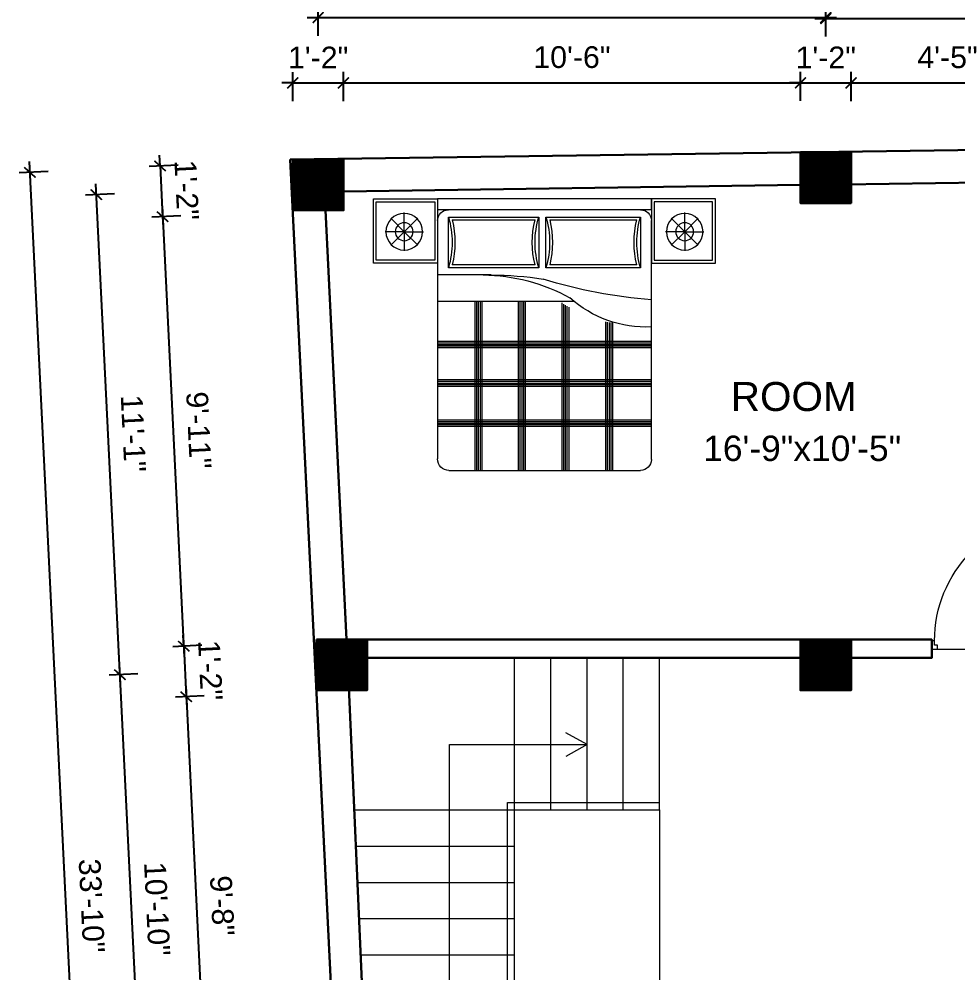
# Model space of a CAD drawing. Header units: inches. Extents: x -4737 to 13205, y 2479 to 13285.
# Drawn here: x -1151.1 to -891.8, y 10907.5 to 11170.8 of the extents above; entities that cross this region are included whole.
import ezdxf

# ---------------------------------------------------------------- set-up
doc = ezdxf.new("R2010")
doc.units = ezdxf.units.IN
doc.header["$MEASUREMENT"] = 0
for name, color, linetype, lineweight in [('A-FURN', 9, 'Continuous', 5), ('Door', 205, 'Continuous', 13), ('hatch-.09', 8, 'Continuous', 9), ('Label', 7, 'Continuous', 13), ('ns_DIMS', 1, 'Continuous', 0), ('PUERTAS', 7, 'Continuous', 9), ('stair', 201, 'Continuous', 13), ('Text', 7, 'Continuous', 13), ('WALL', 12, 'Continuous', 30)]:
    doc.layers.add(name, color=color, linetype=linetype, lineweight=lineweight)
doc.layers.add('furniture', color=253, linetype='Continuous')
doc.styles.add('arial 1000', font='arial.ttf')
doc.styles.add('dim', font='arial.ttf', dxfattribs={"height": 7})
doc.styles.get("Standard").update_dxf_attribs({"font": 'arial.ttf'})
doc.dimstyles.new("1-8'", dxfattribs={"dimtxt": 6, "dimasz": 3, "dimexe": 3, "dimexo": 6, "dimgap": 4, "dimtad": 1, "dimdec": 0, "dimzin": 0, "dimdsep": 46, "dimlunit": 4, "dimtxsty": 'arial 1000', "dimblk": 'ARCHTICK', "dimcen": 8, "dimdle": 3, "dimclrt": 7, "dimazin": 0, "dimtfac": 1, "dimtdec": 0, "dimtix": 1, "dimtmove": 2, "dimatfit": 3, "dimfxl": 5, "dimfxlon": 1, "dimarcsym": 0})

# ---------------------------------------------------------------- blocks, each defined once
blk = doc.blocks.new('3ft')
at = {"layer": 'PUERTAS', "color": 2}
for p, q in [((1.01, 2.52), (25.23, 26.74)), ((26.05, 25.92), (25.23, 26.74)), ((26.05, 25.92), (1.77, 1.64)), ((21.99, 26.11), (21.98, 26.13)), ((25.42, 22.68), (25.43, 22.67)), ((0, 2.4), (0, 0)), ((0.72, 2.4), (0, 2.4)), ((1.6, 0), (0, 0)), ((0.72, 1.52), (0.72, 2.44)), ((0.8, 1.52), (0.72, 1.52)), ((0.8, 1.52), (0.8, 2.41)), ((0.8, 1.2), (0.8, 1.52)), ((1.6, 1.2), (0.8, 1.2)), ((1.57, 1.84), (0.94, 2.47)), ((1.63, 1.89), (0.97, 2.55)), ((1.63, 1.89), (1.57, 1.84)), ((1.77, 1.64), (1.57, 1.84)), ((1.6, 0), (1.6, 1.2)), ((34.4, 0), (34.4, 1.2)), ((34.4, 1.2), (35.2, 1.2)), ((34.4, 0), (36, 0)), ((35.2, 1.2), (35.2, 2.4)), ((35.2, 2.4), (36, 2.4)), ((36, 0), (36, 2.4))]:
    blk.add_line(p, q, dxfattribs=at)
at = {"layer": 'PUERTAS', "color": 8}
for p, q in [((22.13, 26.28), (22.27, 26.42)), ((22.29, 26.41), (22.27, 26.42)), ((23.16, 25.52), (22.34, 26.39)), ((23.3, 25.66), (22.5, 26.56)), ((23.41, 25.77), (22.65, 26.71)), ((23.46, 25.83), (22.72, 26.75)), ((22.57, 24.94), (21.65, 25.68)), ((22.63, 24.99), (21.69, 25.75)), ((22.74, 25.1), (21.84, 25.9)), ((22.13, 26.28), (21.98, 26.13)), ((22.88, 25.24), (22.01, 26.06)), ((22.69, 24.32), (23.02, 24.83)), ((22.95, 24.96), (22.84, 25.07)), ((22.98, 24.99), (22.86, 25.1)), ((23.03, 25.04), (22.91, 25.15)), ((22.91, 24.53), (23.1, 24.91)), ((23.11, 25.12), (22.99, 25.23)), ((23.13, 24.76), (23.18, 24.99)), ((23.28, 25.3), (23.17, 25.41)), ((23.36, 25.37), (23.25, 25.49)), ((23.31, 24.94), (23.28, 25.08)), ((23.41, 25.43), (23.3, 25.54)), ((23.46, 25.09), (23.32, 25.13)), ((23.44, 25.45), (23.33, 25.56)), ((23.64, 25.27), (23.41, 25.22)), ((23.87, 25.49), (23.49, 25.3)), ((24.08, 25.71), (23.57, 25.38)), ((23.63, 23.38), (24.14, 23.72)), ((23.84, 23.6), (24.22, 23.79)), ((24.07, 23.82), (24.3, 23.88)), ((24.25, 24), (24.39, 23.97)), ((24.35, 23.72), (24.46, 23.61)), ((24.4, 24.15), (24.43, 24.01)), ((24.43, 23.8), (24.54, 23.69)), ((24.58, 24.33), (24.52, 24.1)), ((24.6, 23.97), (24.72, 23.86)), ((24.8, 24.56), (24.61, 24.18)), ((25.02, 24.77), (24.68, 24.26)), ((24.68, 24.05), (24.79, 23.94)), ((24.73, 24.1), (24.85, 23.99)), ((24.76, 24.13), (24.87, 24.02)), ((24.83, 23.85), (25.7, 23.03)), ((24.97, 23.99), (25.87, 23.2)), ((25.08, 24.1), (26.02, 23.34)), ((25.14, 24.15), (26.06, 23.41)), ((24.25, 23.26), (24.99, 22.34)), ((24.27, 23.64), (24.38, 23.53)), ((24.3, 23.67), (24.41, 23.56)), ((24.3, 23.32), (25.06, 22.38)), ((24.41, 23.43), (25.2, 22.53)), ((24.55, 23.57), (25.37, 22.7)), ((25.58, 22.82), (25.43, 22.67)), ((25.58, 22.82), (25.73, 22.97)), ((25.72, 22.98), (25.73, 22.97)), ((0, 0), (36, 0))]:
    blk.add_line(p, q, dxfattribs=at)
at = {"layer": 'PUERTAS', "color": 1}
for p, q in [((22.58, 26.7), (22.14, 26.26)), ((22.67, 26.73), (22.17, 26.23)), ((22.61, 26.67), (22.58, 26.7)), ((23.45, 25.91), (22.79, 26.73)), ((21.67, 25.73), (22.17, 26.23)), ((22.49, 24.95), (21.67, 25.61)), ((21.7, 25.82), (22.14, 26.26)), ((21.73, 25.79), (21.7, 25.82)), ((22.6, 24.96), (23.02, 25.38)), ((22.61, 24.25), (22.92, 24.72)), ((22.62, 24.13), (22.61, 24.14)), ((22.7, 25.07), (22.71, 25.06)), ((22.82, 25.06), (23.08, 25.32)), ((22.94, 24.95), (22.83, 25.07)), ((22.92, 24.72), (22.92, 24.72)), ((22.93, 24.94), (23.19, 25.21)), ((22.93, 24.84), (22.93, 24.83)), ((23.44, 25.81), (23.02, 25.38)), ((23.34, 25.58), (23.08, 25.32)), ((23.46, 25.47), (23.19, 25.21)), ((23.33, 25.7), (23.34, 25.69)), ((23.45, 25.46), (23.33, 25.57)), ((23.57, 25.47), (23.57, 25.47)), ((24.15, 25.79), (23.68, 25.48)), ((23.68, 25.48), (23.68, 25.48)), ((24.25, 23.62), (24.51, 23.89)), ((24.27, 25.78), (24.26, 25.79)), ((24.26, 23.29), (24.69, 23.71)), ((24.37, 23.52), (24.63, 23.77)), ((24.78, 24.15), (24.51, 23.89)), ((24.89, 24.03), (24.63, 23.77)), ((25.11, 24.14), (24.69, 23.71)), ((24.77, 24.14), (24.88, 24.03)), ((24.79, 24.38), (24.78, 24.37)), ((24.78, 24.26), (24.78, 24.26)), ((25.1, 24.84), (24.79, 24.38)), ((25, 24.03), (25, 24.03)), ((25.09, 24.96), (25.1, 24.95)), ((25.22, 24.14), (26.03, 23.48)), ((23.44, 23.31), (23.45, 23.3)), ((23.56, 23.3), (24.03, 23.61)), ((24.03, 23.61), (24.03, 23.62)), ((24.14, 23.62), (24.14, 23.62)), ((24.26, 23.63), (24.37, 23.52)), ((24.26, 23.18), (24.92, 22.37)), ((24.37, 23.4), (24.37, 23.4)), ((25.04, 22.36), (25.54, 22.86)), ((25.1, 22.42), (25.13, 22.39)), ((25.13, 22.39), (25.57, 22.83)), ((26.04, 23.37), (25.54, 22.86)), ((26.01, 23.27), (25.57, 22.83)), ((25.98, 23.3), (26.01, 23.27))]:
    blk.add_line(p, q, dxfattribs=at)
at = {"layer": 'PUERTAS', "color": 2}
for radius in [0.155, 0.0752]:
    blk.add_circle((0.82, 2.56), radius, dxfattribs=at)
at = {"layer": 'PUERTAS', "color": 8}
blk.add_arc((0.82, 2.56), 34.38, 359.7285, 90.0333, dxfattribs=at)
at = {"layer": 'PUERTAS', "color": 1}
for centre, start, end in [((22.73, 26.68), 38.9236, 135), ((22.54, 25.01), 231.0764, 315), ((22.67, 24.2), 135, 225), ((22.77, 25.12), 225, 315), ((22.99, 24.89), 135, 219.7428), ((22.87, 24.78), 315, 39.7428), ((23.28, 25.63), 315, 45), ((23.39, 25.86), 315, 38.9236), ((23.51, 25.41), 50.2572, 135), ((23.62, 25.53), 230.2572, 315), ((24.2, 25.73), 45, 135), ((24.84, 24.31), 135, 219.7428), ((24.72, 24.21), 315, 39.7428), ((24.94, 23.98), 45, 135), ((25.04, 24.89), 315, 45), ((25.17, 24.08), 51.0764, 135), ((23.51, 23.36), 225, 315), ((24.09, 23.56), 50.2572, 135), ((24.2, 23.68), 230.2572, 315), ((24.32, 23.23), 135, 218.9236), ((24.42, 23.46), 135, 225), ((24.98, 22.42), 218.9236, 315), ((25.98, 23.42), 315, 51.0764)]:
    blk.add_arc(centre, 0.08, start, end, dxfattribs=at)
blk = doc.blocks.new('*U36')
at = {"color": 3}
blk.add_blockref('3ft', (0, 0), dxfattribs=at)
blk = doc.blocks.new('A$C3AED30AC')
at = {"layer": 'A-FURN', "color": 147, "linetype": 'ByBlock'}
for p, q in [((0, 1532.2), (0, 1982.2)), ((0, 1982.2), (450, 1982.2)), ((450, 1982.2), (1949.6, 1982.2)), ((450, 1982.2), (450, 1532.2)), ((450, 1906), (450, 1982.2)), ((1949.6, 1982.2), (1949.6, 1532.2)), ((2399.6, 1982.2), (1949.6, 1982.2)), ((2399.6, 1532.2), (2399.6, 1982.2)), ((450, 1906), (1949.6, 1906)), ((450, 155.2), (450, 1829.8)), ((1949.6, 1829.8), (1949.6, 159)), ((450, 1532.2), (0, 1532.2)), ((1949.6, 1532.2), (2399.6, 1532.2)), ((1869.6, 79), (526.2, 79))]:
    blk.add_line(p, q, dxfattribs=at)
at = {"layer": 'A-FURN', "color": 8}
for p, q in [((20, 1552.2), (20, 1962.2)), ((20, 1962.2), (430, 1962.2)), ((430, 1962.2), (430, 1552.2)), ((1969.6, 1962.2), (1969.6, 1552.2)), ((2379.6, 1962.2), (1969.6, 1962.2)), ((2379.6, 1552.2), (2379.6, 1962.2)), ((430, 1552.2), (20, 1552.2)), ((1969.6, 1552.2), (2379.6, 1552.2))]:
    blk.add_line(p, q, dxfattribs=at)
at = {"layer": 'A-FURN', "color": 5, "linetype": 'ByBlock'}
for p, q in [((216, 1752.2), (216, 1886.6)), ((2183.6, 1752.2), (2183.6, 1886.6)), ((216, 1752.2), (121, 1847.2)), ((216, 1752.2), (311.1, 1847.2)), ((526.2, 1855.2), (526.2, 1499.6)), ((1189.3, 1855.2), (526.2, 1855.2)), ((1189.3, 1499.6), (1189.3, 1855.2)), ((1873.4, 1855.2), (1240.1, 1855.2)), ((1240.1, 1855.2), (1240.1, 1499.6)), ((1873.4, 1499.6), (1873.4, 1855.2)), ((2183.6, 1752.2), (2088.5, 1847.2)), ((2183.6, 1752.2), (2278.6, 1847.2)), ((216, 1752.2), (81.7, 1752.2)), ((216, 1752.2), (121, 1657.2)), ((216, 1752.2), (216, 1752.2)), ((216, 1752.2), (216, 1752.2)), ((216, 1752.2), (216, 1752.2)), ((216, 1752.2), (350.4, 1752.2)), ((216, 1752.2), (216, 1617.8)), ((216, 1752.2), (311.1, 1657.2)), ((2183.6, 1752.2), (2049.2, 1752.2)), ((2183.6, 1752.2), (2088.5, 1657.2)), ((2183.6, 1752.2), (2317.9, 1752.2)), ((2183.6, 1752.2), (2183.6, 1752.2)), ((2183.6, 1752.2), (2183.6, 1752.2)), ((2183.6, 1752.2), (2183.6, 1752.2)), ((2183.6, 1752.2), (2278.6, 1657.2)), ((2183.6, 1752.2), (2183.6, 1617.8)), ((526.2, 1499.6), (1189.3, 1499.6)), ((1240.1, 1499.6), (1873.4, 1499.6)), ((1573.7, 1448.8), (1949.6, 1448.8)), ((996, 1263.6), (1949.6, 1263.6))]:
    blk.add_line(p, q, dxfattribs=at)
at = {"layer": 'A-FURN', "color": 9}
for p, q in [((1163.2, 1835.2), (552.3, 1835.2)), ((1847.3, 1835.2), (1266.2, 1835.2)), ((552.3, 1519.6), (1163.2, 1519.6)), ((1266.2, 1519.6), (1847.3, 1519.6))]:
    blk.add_line(p, q, dxfattribs=at)
at = {"layer": 'A-FURN', "color": 8, "linetype": 'Continuous'}
for p, q in [((1029.9, 1223.1), (1029.9, 79)), ((1041.9, 1230), (1041.9, 79)), ((1053.9, 1237.2), (1053.9, 79)), ((1067, 1245.2), (1067, 79)), ((1079, 1252.8), (1079, 79)), ((1335, 1263.6), (1335, 79)), ((1347, 1263.6), (1347, 79)), ((1359, 1263.6), (1359, 79)), ((1372.1, 1263.6), (1372.1, 79)), ((1384.1, 1263.6), (1384.1, 79)), ((1639.9, 1263.6), (1639.9, 79)), ((1651.9, 1263.6), (1651.9, 79)), ((1663.9, 1263.6), (1663.9, 79)), ((1676.9, 1263.6), (1676.9, 79)), ((1688.9, 1263.6), (1688.9, 79)), ((722, 1114.6), (722, 79)), ((734, 1114.6), (734, 79)), ((746, 1114.6), (746, 79)), ((759.1, 1117.1), (759.1, 79)), ((771.1, 1120.2), (771.1, 79)), ((450, 983.2), (1949.6, 983.2)), ((450, 971.2), (1949.6, 971.2)), ((450, 959.2), (1949.6, 959.2)), ((450, 949.8), (1949.6, 949.8)), ((450, 937.8), (1949.6, 937.8)), ((450, 713), (1949.6, 713)), ((450, 701), (1949.6, 701)), ((450, 689), (1949.6, 689)), ((450, 679.6), (1949.6, 679.6)), ((450, 667.6), (1949.6, 667.6)), ((450, 431.1), (1949.6, 431.1)), ((450, 419.1), (1949.6, 419.1)), ((450, 407.1), (1949.6, 407.1)), ((450, 397.7), (1949.6, 397.7)), ((450, 385.7), (1949.6, 385.7))]:
    blk.add_line(p, q, dxfattribs=at)
at = {"layer": 'A-FURN', "color": 5, "linetype": 'ByBlock'}
for centre, radius in [((216, 1752.2), 128.5), ((2183.6, 1752.2), 128.5), ((216, 1752.2), 62.8), ((2183.6, 1752.2), 62.8)]:
    blk.add_circle(centre, radius, dxfattribs=at)
at = {"layer": 'A-FURN', "color": 147, "linetype": 'ByBlock'}
for centre, radius, start, end in [((526.2, 1829.8), 76.2, 90, 180), ((1873.4, 1829.8), 76.2, 0, 90), ((526.2, 155.2), 76.2, 180, 270), ((1869.6, 159), 80, 270, 0)]:
    blk.add_arc(centre, radius, start, end, dxfattribs=at)
at = {"layer": 'A-FURN', "color": 5, "linetype": 'ByBlock'}
for centre, radius, start, end in [((-83.4, 1677.4), 635, 343.7398, 16.2602), ((1798.9, 1677.4), 635, 163.73979, 196.26021), ((630.5, 1677.4), 635, 343.7398, 16.2602), ((2483, 1677.4), 635, 163.73979, 196.26021), ((193.9, 4688.5), 3422.4, 274.28895, 287.24996), ((1638.5, 177.4), 1271.4, 90.35642, 119.03891), ((1572.9, -870.3), 2319.1, 89.98014, 99.03119), ((485.1, 1886.5), 802.9, 267.49694, 311.91323)]:
    blk.add_arc(centre, radius, start, end, dxfattribs=at)
at = {"layer": 'A-FURN', "color": 9}
for centre, start, end in [((-83.4, 1677.4), 346.05939, 13.94061), ((1798.9, 1677.4), 166.05939, 193.94061), ((630.5, 1677.4), 346.05939, 13.94061), ((2483, 1677.4), 166.05939, 193.94061)]:
    blk.add_arc(centre, 655, start, end, dxfattribs=at)
blk = doc.blocks.new('_ArchTick')
at = {"color": 0, "const_width": 0.15}
blk.add_lwpolyline([(-0.5, -0.5), (0.5, 0.5)], dxfattribs=at)
blk = doc.blocks.new('*D1366')
at = {"layer": 'Defpoints', "color": 0, "transparency": 16777216}
for p in [(-1061.48, 11153.12), (-1075.48, 11131.98), (-1061.48, 11131.98)]:
    blk.add_point(p, dxfattribs=at)
at = {"layer": 'ns_DIMS', "color": 0, "lineweight": -2, "transparency": 16777216}
for p, q in [((-1075.48, 11148.12), (-1075.48, 11156.12)), ((-1061.48, 11148.12), (-1061.48, 11156.12)), ((-1075.48, 11153.12), (-1078.48, 11153.12)), ((-1075.48, 11153.12), (-1061.48, 11153.12)), ((-1061.48, 11153.12), (-1058.48, 11153.12))]:
    blk.add_line(p, q, dxfattribs=at)
at = {"layer": 'ns_DIMS', "color": 0, "lineweight": -2, "transparency": 16777216, "xscale": 3, "yscale": 3, "zscale": 3}
blk.add_blockref('_ArchTick', (-1075.48, 11153.12), dxfattribs=at)
at = {"layer": 'ns_DIMS', "color": 0, "lineweight": -2, "transparency": 16777216, "xscale": 3, "yscale": 3, "zscale": 3, "rotation": 180}
blk.add_blockref('_ArchTick', (-1061.48, 11153.12), dxfattribs=at)
at = {"layer": 'ns_DIMS', "color": 7, "transparency": 16777216, "insert": (-1068.48, 11160.14), "char_height": 6, "attachment_point": 5, "style": 'arial 1000'}
blk.add_mtext('1\'-2"', dxfattribs=at)
blk = doc.blocks.new('*D1367')
at = {"layer": 'Defpoints', "color": 0, "transparency": 16777216}
for p in [(-928.29, 11171.16), (-1068.48, 11131.98), (-928.29, 11133.98)]:
    blk.add_point(p, dxfattribs=at)
at = {"layer": 'ns_DIMS', "color": 0, "lineweight": -2, "transparency": 16777216}
for p, q in [((-1068.48, 11166.16), (-1068.48, 11174.16)), ((-928.29, 11166.16), (-928.29, 11174.16)), ((-1071.48, 11171.16), (-925.29, 11171.16))]:
    blk.add_line(p, q, dxfattribs=at)
at = {"layer": 'ns_DIMS', "color": 0, "lineweight": -2, "transparency": 16777216, "xscale": 3, "yscale": 3, "zscale": 3, "rotation": 180}
blk.add_blockref('_ArchTick', (-1068.48, 11171.16), dxfattribs=at)
at = {"layer": 'ns_DIMS', "color": 0, "lineweight": -2, "transparency": 16777216, "xscale": 3, "yscale": 3, "zscale": 3}
blk.add_blockref('_ArchTick', (-928.29, 11171.16), dxfattribs=at)
at = {"layer": 'ns_DIMS', "color": 7, "transparency": 16777216, "insert": (-998.39, 11178.22), "char_height": 6, "attachment_point": 5, "style": 'arial 1000'}
blk.add_mtext('11\'-8"', dxfattribs=at)
blk = doc.blocks.new('*D1368')
at = {"layer": 'Defpoints', "color": 0, "transparency": 16777216}
for p in [(-854.03, 11188.93), (-854.03, 11134.93), (-1076.17, 11131.98)]:
    blk.add_point(p, dxfattribs=at)
at = {"layer": 'ns_DIMS', "color": 0, "lineweight": -2, "transparency": 16777216}
for p, q in [((-1076.17, 11183.93), (-1076.17, 11191.93)), ((-854.03, 11183.93), (-854.03, 11191.93)), ((-1079.17, 11188.93), (-851.03, 11188.93))]:
    blk.add_line(p, q, dxfattribs=at)
at = {"layer": 'ns_DIMS', "color": 0, "lineweight": -2, "transparency": 16777216, "xscale": 3, "yscale": 3, "zscale": 3, "rotation": 180}
blk.add_blockref('_ArchTick', (-1076.17, 11188.93), dxfattribs=at)
at = {"layer": 'ns_DIMS', "color": 0, "lineweight": -2, "transparency": 16777216, "xscale": 3, "yscale": 3, "zscale": 3}
blk.add_blockref('_ArchTick', (-854.03, 11188.93), dxfattribs=at)
at = {"layer": 'ns_DIMS', "color": 7, "transparency": 16777216, "insert": (-965.1, 11195.99), "char_height": 6, "attachment_point": 5, "style": 'arial 1000'}
blk.add_mtext('18\'-6"', dxfattribs=at)
blk = doc.blocks.new('*D1369')
at = {"layer": 'Defpoints', "color": 0, "transparency": 16777216}
for p in [(-935.29, 11153.16), (-1061.48, 11131.98), (-935.29, 11133.98)]:
    blk.add_point(p, dxfattribs=at)
at = {"layer": 'ns_DIMS', "color": 0, "lineweight": -2, "transparency": 16777216}
for p, q in [((-1061.48, 11148.16), (-1061.48, 11156.16)), ((-935.29, 11148.16), (-935.29, 11156.16)), ((-1064.48, 11153.16), (-932.29, 11153.16))]:
    blk.add_line(p, q, dxfattribs=at)
at = {"layer": 'ns_DIMS', "color": 0, "lineweight": -2, "transparency": 16777216, "xscale": 3, "yscale": 3, "zscale": 3, "rotation": 180}
blk.add_blockref('_ArchTick', (-1061.48, 11153.16), dxfattribs=at)
at = {"layer": 'ns_DIMS', "color": 0, "lineweight": -2, "transparency": 16777216, "xscale": 3, "yscale": 3, "zscale": 3}
blk.add_blockref('_ArchTick', (-935.29, 11153.16), dxfattribs=at)
at = {"layer": 'ns_DIMS', "color": 7, "transparency": 16777216, "insert": (-998.39, 11160.22), "char_height": 6, "attachment_point": 5, "style": 'arial 1000'}
blk.add_mtext('10\'-6"', dxfattribs=at)
blk = doc.blocks.new('*D1370')
at = {"layer": 'Defpoints', "color": 0, "transparency": 16777216}
for p in [(-921.29, 11153.16), (-935.29, 11133.98), (-921.29, 11133.98)]:
    blk.add_point(p, dxfattribs=at)
at = {"layer": 'ns_DIMS', "color": 0, "lineweight": -2, "transparency": 16777216}
for p, q in [((-935.29, 11148.16), (-935.29, 11156.16)), ((-921.29, 11148.16), (-921.29, 11156.16)), ((-935.29, 11153.16), (-938.29, 11153.16)), ((-935.29, 11153.16), (-921.29, 11153.16)), ((-921.29, 11153.16), (-918.29, 11153.16))]:
    blk.add_line(p, q, dxfattribs=at)
at = {"layer": 'ns_DIMS', "color": 0, "lineweight": -2, "transparency": 16777216, "xscale": 3, "yscale": 3, "zscale": 3}
blk.add_blockref('_ArchTick', (-935.29, 11153.16), dxfattribs=at)
at = {"layer": 'ns_DIMS', "color": 0, "lineweight": -2, "transparency": 16777216, "xscale": 3, "yscale": 3, "zscale": 3, "rotation": 180}
blk.add_blockref('_ArchTick', (-921.29, 11153.16), dxfattribs=at)
at = {"layer": 'ns_DIMS', "color": 7, "transparency": 16777216, "insert": (-928.29, 11160.17), "char_height": 6, "attachment_point": 5, "style": 'arial 1000'}
blk.add_mtext('1\'-2"', dxfattribs=at)
blk = doc.blocks.new('*D1371')
at = {"layer": 'Defpoints', "color": 0, "transparency": 16777216}
for p in [(-868.03, 11153.12), (-868.03, 11135.12), (-921.29, 11133.98)]:
    blk.add_point(p, dxfattribs=at)
at = {"layer": 'ns_DIMS', "color": 0, "lineweight": -2, "transparency": 16777216}
for p, q in [((-921.29, 11148.12), (-921.29, 11156.12)), ((-868.03, 11148.12), (-868.03, 11156.12)), ((-924.29, 11153.12), (-865.03, 11153.12))]:
    blk.add_line(p, q, dxfattribs=at)
at = {"layer": 'ns_DIMS', "color": 0, "lineweight": -2, "transparency": 16777216, "xscale": 3, "yscale": 3, "zscale": 3, "rotation": 180}
blk.add_blockref('_ArchTick', (-921.29, 11153.12), dxfattribs=at)
at = {"layer": 'ns_DIMS', "color": 0, "lineweight": -2, "transparency": 16777216, "xscale": 3, "yscale": 3, "zscale": 3}
blk.add_blockref('_ArchTick', (-868.03, 11153.12), dxfattribs=at)
at = {"layer": 'ns_DIMS', "color": 7, "transparency": 16777216, "insert": (-894.66, 11160.18), "char_height": 6, "attachment_point": 5, "style": 'arial 1000'}
blk.add_mtext('4\'-5"', dxfattribs=at)
blk = doc.blocks.new('*D1373')
at = {"layer": 'Defpoints', "color": 0, "transparency": 16777216}
for p in [(-861.03, 11170.93), (-861.03, 11134.93), (-928.29, 11133.98)]:
    blk.add_point(p, dxfattribs=at)
at = {"layer": 'ns_DIMS', "color": 0, "lineweight": -2, "transparency": 16777216}
for p, q in [((-928.29, 11165.93), (-928.29, 11173.93)), ((-861.03, 11165.93), (-861.03, 11173.93)), ((-931.29, 11170.93), (-858.03, 11170.93))]:
    blk.add_line(p, q, dxfattribs=at)
at = {"layer": 'ns_DIMS', "color": 0, "lineweight": -2, "transparency": 16777216, "xscale": 3, "yscale": 3, "zscale": 3, "rotation": 180}
blk.add_blockref('_ArchTick', (-928.29, 11170.93), dxfattribs=at)
at = {"layer": 'ns_DIMS', "color": 0, "lineweight": -2, "transparency": 16777216, "xscale": 3, "yscale": 3, "zscale": 3}
blk.add_blockref('_ArchTick', (-861.03, 11170.93), dxfattribs=at)
at = {"layer": 'ns_DIMS', "color": 7, "transparency": 16777216, "insert": (-894.66, 11177.98), "char_height": 6, "attachment_point": 5, "style": 'arial 1000'}
blk.add_mtext('5\'-7"', dxfattribs=at)
blk = doc.blocks.new('*D1418')
at = {"layer": 'Defpoints', "color": 0, "transparency": 16777216}
for p in [(-1076.17, 11131.98), (-1111.44, 11116.21), (-1075.48, 11117.98)]:
    blk.add_point(p, dxfattribs=at)
at = {"layer": 'ns_DIMS', "color": 0, "lineweight": -2, "transparency": 16777216}
for p, q in [((-1112.13, 11130.21), (-1112.28, 11133.21)), ((-1107.14, 11130.46), (-1115.13, 11130.07)), ((-1112.13, 11130.21), (-1111.44, 11116.21)), ((-1106.45, 11116.46), (-1114.44, 11116.07)), ((-1111.44, 11116.21), (-1111.29, 11113.22))]:
    blk.add_line(p, q, dxfattribs=at)
at = {"layer": 'ns_DIMS', "color": 0, "lineweight": -2, "transparency": 16777216, "xscale": 3, "yscale": 3, "zscale": 3}
for p, rotation in [((-1112.13, 11130.21), 272.820296018638), ((-1111.44, 11116.21), 92.82029601863802)]:
    blk.add_blockref('_ArchTick', p, dxfattribs=dict(at, rotation=rotation))
at = {"layer": 'ns_DIMS', "color": 7, "transparency": 16777216, "insert": (-1104.78, 11123.56), "char_height": 6, "attachment_point": 5, "rotation": 272.8203, "style": 'arial 1000'}
blk.add_mtext('1\'-2"', dxfattribs=at)
blk = doc.blocks.new('*D1419')
at = {"layer": 'Defpoints', "color": 0, "transparency": 16777216}
for p in [(-1075.48, 11117.98), (-1105.6, 10997.67), (-1068.96, 10999.48)]:
    blk.add_point(p, dxfattribs=at)
at = {"layer": 'ns_DIMS', "color": 0, "lineweight": -2, "transparency": 16777216}
for p, q in [((-1111.59, 11119.21), (-1105.45, 10994.67)), ((-1106.45, 11116.46), (-1114.44, 11116.07)), ((-1100.61, 10997.92), (-1108.6, 10997.52))]:
    blk.add_line(p, q, dxfattribs=at)
at = {"layer": 'ns_DIMS', "color": 0, "lineweight": -2, "transparency": 16777216, "xscale": 3, "yscale": 3, "zscale": 3}
for p, rotation in [((-1111.44, 11116.21), 92.82029601864663), ((-1105.6, 10997.67), 272.8202960186466)]:
    blk.add_blockref('_ArchTick', p, dxfattribs=dict(at, rotation=rotation))
at = {"layer": 'ns_DIMS', "color": 7, "transparency": 16777216, "insert": (-1101.47, 11057.29), "char_height": 6, "attachment_point": 5, "rotation": 272.8203, "style": 'arial 1000'}
blk.add_mtext('9\'-11"', dxfattribs=at)
blk = doc.blocks.new('*D1420')
at = {"layer": 'Defpoints', "color": 0, "transparency": 16777216}
for p in [(-1068.96, 10999.48), (-1068.96, 10985.48), (-1104.91, 10983.7)]:
    blk.add_point(p, dxfattribs=at)
at = {"layer": 'ns_DIMS', "color": 0, "lineweight": -2, "transparency": 16777216}
for p, q in [((-1105.6, 10997.67), (-1105.75, 11000.67)), ((-1100.61, 10997.92), (-1108.6, 10997.52)), ((-1105.6, 10997.67), (-1104.91, 10983.7)), ((-1099.92, 10983.95), (-1107.91, 10983.56)), ((-1104.91, 10983.7), (-1104.76, 10980.71))]:
    blk.add_line(p, q, dxfattribs=at)
at = {"layer": 'ns_DIMS', "color": 0, "lineweight": -2, "transparency": 16777216, "xscale": 3, "yscale": 3, "zscale": 3}
for p, rotation in [((-1105.6, 10997.67), 272.8202960186466), ((-1104.91, 10983.7), 92.82029601864663)]:
    blk.add_blockref('_ArchTick', p, dxfattribs=dict(at, rotation=rotation))
at = {"layer": 'ns_DIMS', "color": 7, "transparency": 16777216, "insert": (-1098.25, 10991.03), "char_height": 6, "attachment_point": 5, "rotation": 272.8203, "style": 'arial 1000'}
blk.add_mtext('1\'-2"', dxfattribs=at)
blk = doc.blocks.new('*D1421')
at = {"layer": 'Defpoints', "color": 0, "transparency": 16777216}
for p in [(-1068.96, 10985.48), (-1062.55, 10869.48), (-1099.2, 10867.67)]:
    blk.add_point(p, dxfattribs=at)
at = {"layer": 'ns_DIMS', "color": 0, "lineweight": -2, "transparency": 16777216}
for p, q in [((-1105.06, 10986.7), (-1099.05, 10864.67)), ((-1099.92, 10983.95), (-1107.91, 10983.56)), ((-1094.2, 10867.92), (-1102.19, 10867.52))]:
    blk.add_line(p, q, dxfattribs=at)
at = {"layer": 'ns_DIMS', "color": 0, "lineweight": -2, "transparency": 16777216, "xscale": 3, "yscale": 3, "zscale": 3}
for p, rotation in [((-1104.91, 10983.7), 92.82029601864663), ((-1099.2, 10867.67), 272.8202960186466)]:
    blk.add_blockref('_ArchTick', p, dxfattribs=dict(at, rotation=rotation))
at = {"layer": 'ns_DIMS', "color": 7, "transparency": 16777216, "insert": (-1095, 10926.04), "char_height": 6, "attachment_point": 5, "rotation": 272.8203, "style": 'arial 1000'}
blk.add_mtext('9\'-8"', dxfattribs=at)
blk = doc.blocks.new('*D1427')
at = {"layer": 'Defpoints', "color": 0, "transparency": 16777216}
for p in [(-1076.17, 11131.98), (-1148.09, 11128.44), (-1056.2, 10726.48)]:
    blk.add_point(p, dxfattribs=at)
at = {"layer": 'ns_DIMS', "color": 0, "lineweight": -2, "transparency": 16777216}
for p, q in [((-1127.96, 10719.94), (-1148.23, 11131.44)), ((-1143.09, 11128.69), (-1151.08, 11128.29)), ((-1123.12, 10723.18), (-1131.11, 10722.79))]:
    blk.add_line(p, q, dxfattribs=at)
at = {"layer": 'ns_DIMS', "color": 0, "lineweight": -2, "transparency": 16777216, "xscale": 3, "yscale": 3, "zscale": 3}
for p, rotation in [((-1148.09, 11128.44), 92.82029601863792), ((-1128.11, 10722.93), 272.8202960186379)]:
    blk.add_blockref('_ArchTick', p, dxfattribs=dict(at, rotation=rotation))
at = {"layer": 'ns_DIMS', "color": 7, "transparency": 16777216, "insert": (-1131.04, 10926.04), "char_height": 6, "attachment_point": 5, "rotation": 272.8203, "style": 'arial 1000'}
blk.add_mtext('33\'-10"', dxfattribs=at)
blk = doc.blocks.new('*D1428')
at = {"layer": 'Defpoints', "color": 0, "transparency": 16777216}
for p in [(-1068.96, 10992.48), (-1123.23, 10989.8), (-1062.55, 10862.48)]:
    blk.add_point(p, dxfattribs=at)
at = {"layer": 'ns_DIMS', "color": 0, "lineweight": -2, "transparency": 16777216}
for p, q in [((-1116.68, 10856.81), (-1123.38, 10992.8)), ((-1118.24, 10990.05), (-1126.23, 10989.65)), ((-1111.84, 10860.05), (-1119.83, 10859.65))]:
    blk.add_line(p, q, dxfattribs=at)
at = {"layer": 'ns_DIMS', "color": 0, "lineweight": -2, "transparency": 16777216, "xscale": 3, "yscale": 3, "zscale": 3}
for p, rotation in [((-1123.23, 10989.8), 92.82029601864667), ((-1116.83, 10859.8), 272.8202960186467)]:
    blk.add_blockref('_ArchTick', p, dxfattribs=dict(at, rotation=rotation))
at = {"layer": 'ns_DIMS', "color": 7, "transparency": 16777216, "insert": (-1112.98, 10925.15), "char_height": 6, "attachment_point": 5, "rotation": 272.8203, "style": 'arial 1000'}
blk.add_mtext('10\'-10"', dxfattribs=at)
blk = doc.blocks.new('*D1429')
at = {"layer": 'Defpoints', "color": 0, "transparency": 16777216}
for p in [(-1075.48, 11124.98), (-1129.76, 11122.31), (-1068.96, 10992.48)]:
    blk.add_point(p, dxfattribs=at)
at = {"layer": 'ns_DIMS', "color": 0, "lineweight": -2, "transparency": 16777216}
for p, q in [((-1123.09, 10986.81), (-1129.91, 11125.31)), ((-1124.77, 11122.56), (-1132.76, 11122.16)), ((-1118.24, 10990.05), (-1126.23, 10989.65))]:
    blk.add_line(p, q, dxfattribs=at)
at = {"layer": 'ns_DIMS', "color": 0, "lineweight": -2, "transparency": 16777216, "xscale": 3, "yscale": 3, "zscale": 3}
for p, rotation in [((-1129.76, 11122.31), 92.82029601864667), ((-1123.23, 10989.8), 272.8202960186467)]:
    blk.add_blockref('_ArchTick', p, dxfattribs=dict(at, rotation=rotation))
at = {"layer": 'ns_DIMS', "color": 7, "transparency": 16777216, "insert": (-1119.49, 11056.4), "char_height": 6, "attachment_point": 5, "rotation": 272.8203, "style": 'arial 1000'}
blk.add_mtext('11\'-1"', dxfattribs=at)

msp = doc.modelspace()

# ---------------------------------------------------------------- hatches: boundary and pattern name
at = {"layer": 'hatch-.09'}
h = msp.add_hatch(dxfattribs=at)
h.set_pattern_fill('ANSI31', color=256)
h.set_pattern_definition([(45, (-16507.87255, 10841.84537), (-0.0883883476, 0.0883883476), [])])
h.paths.add_polyline_path([(-1061.48, 11131.98), (-1075.48, 11131.98), (-1075.48, 11117.98), (-1061.48, 11117.98)])
h = msp.add_hatch(dxfattribs=at)
h.set_pattern_fill('ANSI31', color=256)
h.set_pattern_definition([(45, (-16367.67833, 10843.83681), (-0.0883883476, 0.0883883476), [])])
h.paths.add_polyline_path([(-921.29, 11133.98), (-935.29, 11133.98), (-935.29, 11119.98), (-921.29, 11119.98)])
h = msp.add_hatch(dxfattribs=at)
h.set_pattern_fill('ANSI31', color=256)
h.set_pattern_definition([(45, (-16501.34476, 10709.33713), (-0.0883883476, 0.0883883476), [])])
h.paths.add_polyline_path([(-1054.96, 10999.48), (-1068.96, 10999.48), (-1068.96, 10985.48), (-1054.96, 10985.48)])
h = msp.add_hatch(dxfattribs=at)
h.set_pattern_fill('ANSI31', color=256)
h.set_pattern_definition([(45, (-16367.67833, 10709.33713), (-0.0883883476, 0.0883883476), [])])
h.paths.add_polyline_path([(-921.29, 10999.48), (-935.29, 10999.48), (-935.29, 10985.48), (-921.29, 10985.48)])

# ---------------------------------------------------------------- linework, layer by layer
at = {"layer": 'Door'}
msp.add_line((-974.23, 10952.48), (-974.23, 10902.48), dxfattribs=at)
at = {"layer": 'ns_DIMS'}
for p, q in [((-994.23, 10970.48), (-1000.04, 10973.74)), ((-1032.23, 10970.48), (-994.23, 10970.48)), ((-1032.23, 10884.48), (-1032.23, 10970.48)), ((-994.23, 10970.48), (-1000.04, 10967.21))]:
    msp.add_line(p, q, dxfattribs=at)
at = {"layer": 'stair', "linetype": 'ByBlock', "ltscale": 5}
for p, q in [((-1014.23, 10860.48), (-1014.23, 10994.48)), ((-1004.23, 10952.48), (-1004.23, 10994.48)), ((-994.23, 10952.48), (-994.23, 10994.48)), ((-984.23, 10952.48), (-984.23, 10994.48)), ((-974.23, 10952.48), (-974.23, 10994.48)), ((-1016.23, 10954.48), (-974.23, 10954.48)), ((-1016.23, 10900.48), (-1016.23, 10954.48)), ((-1058.5, 10952.48), (-974.23, 10952.48)), ((-1058.06, 10942.48), (-1014.23, 10942.48)), ((-1057.61, 10932.48), (-1014.23, 10932.48)), ((-1057.17, 10922.48), (-1014.23, 10922.48)), ((-1056.72, 10912.48), (-1014.23, 10912.48))]:
    msp.add_line(p, q, dxfattribs=at)
at = {"layer": 'WALL'}
for p, q in [((-1076.17, 11131.98), (-854.03, 11135.12)), ((-854.03, 11135.12), (-1076.17, 11131.98)), ((-1056.2, 10726.48), (-1076.17, 11131.98)), ((-935.29, 11124.98), (-1061.48, 11123.19)), ((-868.03, 11125.93), (-923.54, 11125.14)), ((-1060.63, 10999.48), (-1066.47, 11117.98)), ((-923.54, 10999.48), (-1060.49, 10999.48)), ((-935.29, 10994.48), (-1055.25, 10994.48)), ((-1054.81, 10869.48), (-1060.02, 10986.48))]:
    msp.add_line(p, q, dxfattribs=at)
for points in [[(-1075.48, 11131.98), (-1061.48, 11131.98), (-1061.48, 11117.98), (-1075.48, 11117.98)], [(-935.29, 11133.98), (-921.29, 11133.98), (-921.29, 11119.98), (-935.29, 11119.98)], [(-1068.96, 10999.48), (-1054.96, 10999.48), (-1054.96, 10985.48), (-1068.96, 10985.48)], [(-935.29, 10999.48), (-921.29, 10999.48), (-921.29, 10985.48), (-935.29, 10985.48)], [(-921.29, 10999.48), (-899.03, 10999.48), (-899.03, 10994.43), (-921.29, 10994.43)]]:
    msp.add_lwpolyline(points, close=True, dxfattribs=at)

# ---------------------------------------------------------------- block references
at = {"layer": 'furniture', "xscale": -0.03937007859349251, "yscale": 0.03937007859349251, "zscale": 0.03937007859349251}
msp.add_blockref('A$C3AED30AC', (-958.74, 11043.08), dxfattribs=at)
at = {"layer": 'WALL', "xscale": -1}
msp.add_blockref('*U36', (-863.03, 10996.75), dxfattribs=at)

# ---------------------------------------------------------------- texts
at = {"layer": 'Label', "color": 5, "linetype": 'ByBlock', "insert": (-937.14, 11070.58), "char_height": 8, "width": 88.4068, "attachment_point": 2, "style": 'dim'}
msp.add_mtext('ROOM', dxfattribs=at)
at = {"layer": 'Text', "insert": (-934.8, 11055.78), "char_height": 7, "width": 440.957, "attachment_point": 2}
msp.add_mtext('16\'-9"x10\'-5"', dxfattribs=at)

# ---------------------------------------------------------------- dimensions: what is measured, and where the dimension line sits
at = {"layer": 'ns_DIMS'}
for base, p1, p2, picture, middle in [((-854.03, 11188.93), (-1076.17, 11131.98), (-854.03, 11134.93), '*D1368', (-965.1, 11195.99)), ((-928.29, 11171.16), (-1068.48, 11131.98), (-928.29, 11133.98), '*D1367', (-998.39, 11178.22)), ((-861.03, 11170.93), (-928.29, 11133.98), (-861.03, 11134.93), '*D1373', (-894.66, 11177.98)), ((-1061.48, 11153.12), (-1075.48, 11131.98), (-1061.48, 11131.98), '*D1366', (-1068.48, 11160.14)), ((-935.29, 11153.16), (-1061.48, 11131.98), (-935.29, 11133.98), '*D1369', (-998.39, 11160.22)), ((-921.29, 11153.16), (-935.29, 11133.98), (-921.29, 11133.98), '*D1370', (-928.29, 11160.17)), ((-868.03, 11153.12), (-921.29, 11133.98), (-868.03, 11135.12), '*D1371', (-894.66, 11160.18))]:
    dim = msp.add_linear_dim(base=base, p1=p1, p2=p2, dimstyle="1-8'", dxfattribs=at)
    dim.commit()
    dim.dimension.update_dxf_attribs({"geometry": picture, "text_midpoint": middle})
for p1, p2, distance, picture, middle in [((-1056.2, 10726.48), (-1076.17, 11131.98), 72, '*D1427', (-1131.04, 10926.04)), ((-1076.17, 11131.98), (-1075.48, 11117.98), -36, '*D1418', (-1104.78, 11123.56))]:
    dim = msp.add_aligned_dim(p1=p1, p2=p2, distance=distance, dimstyle="1-8'", dxfattribs=at)
    dim.commit()
    dim.dimension.update_dxf_attribs({"geometry": picture, "text_midpoint": middle})
for base, p1, p2, angle, picture, middle in [((-1129.76, 11122.31), (-1068.96, 10992.48), (-1075.48, 11124.98), 272.8203, '*D1429', (-1119.49, 11056.4)), ((-1105.6, 10997.67), (-1075.48, 11117.98), (-1068.96, 10999.48), 92.8203, '*D1419', (-1101.47, 11057.29)), ((-1104.91, 10983.7), (-1068.96, 10999.48), (-1068.96, 10985.48), 92.8203, '*D1420', (-1098.25, 10991.03)), ((-1123.23, 10989.8), (-1062.55, 10862.48), (-1068.96, 10992.48), 272.8203, '*D1428', (-1112.98, 10925.15)), ((-1099.2, 10867.67), (-1068.96, 10985.48), (-1062.55, 10869.48), 92.8203, '*D1421', (-1095, 10926.04))]:
    dim = msp.add_linear_dim(base=base, p1=p1, p2=p2, angle=angle, dimstyle="1-8'", dxfattribs=at)
    dim.commit()
    dim.dimension.update_dxf_attribs({"geometry": picture, "text_midpoint": middle})

doc.saveas('drawing.dxf')
